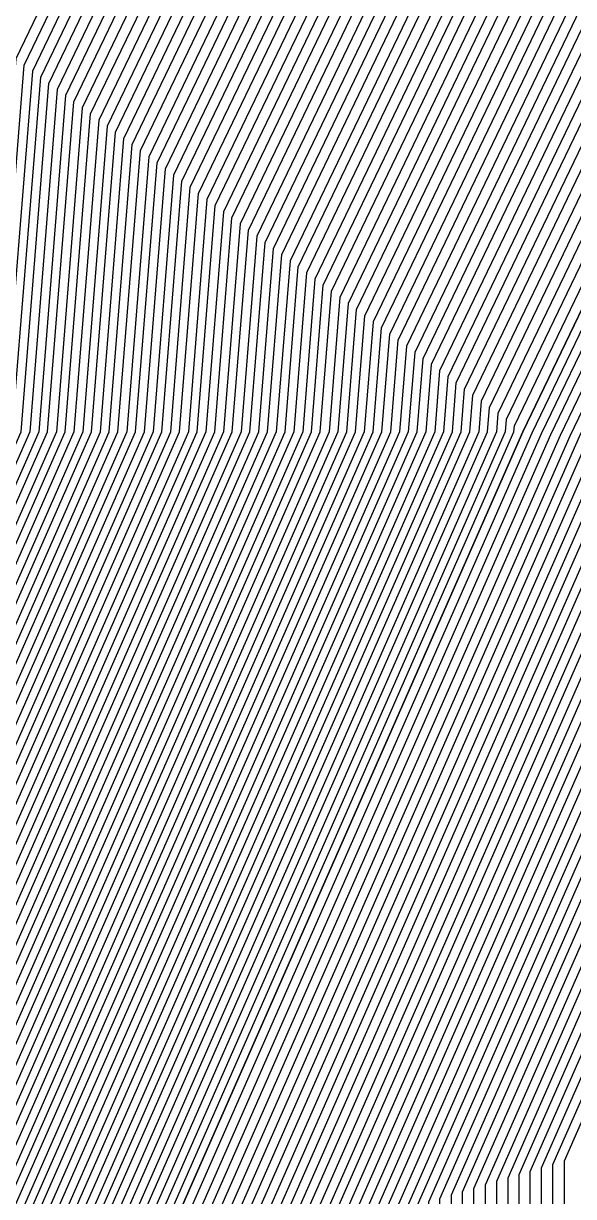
# Model space of a CAD drawing. Extents: x 7084 to 11035, y 13750 to 16729.
# Drawn here: x 8681.5 to 8718.4, y 15036 to 15114.7 of the extents above; entities that cross this region are included whole.
import ezdxf

# ---------------------------------------------------------------- set-up
doc = ezdxf.new("R2010")
doc.units = 0
doc.layers.add('Default', color=7, linetype='Continuous')

msp = doc.modelspace()

# ---------------------------------------------------------------- linework, layer by layer
at = {"layer": 'Default'}
for points in [[(8684.284, 15087.314), (8685.991, 15108.65), (8710.313, 15159.165), (8717.797, 15181.616), (8729.023, 15241.486), (8740.97, 15266.235), (8748.454, 15288.686), (8760.067, 15321.201), (8770.308, 15335.709), (8784.767, 15331.939), (8915.888, 15413.89), (8900, 15433.142), (8919.202, 15446.796), (8951.631, 15454.477), (9073.242, 15463.832), (9114.205, 15462.551), (9276.977, 15477.519), (9300.019, 15469.412), (9404.791, 15529.281), (9428.26, 15520.321), (9540.516, 15479.16), (9604.948, 15461.665)], [(8668.907, 15014.061), (8666.207, 15039.515), (8687.239, 15087.314), (8688.781, 15106.598), (8713.637, 15158.221), (8721.285, 15181.165), (8732.756, 15242.347), (8743.555, 15264.717), (8751.203, 15287.66), (8763.071, 15320.889), (8772.327, 15334.002), (8785.396, 15330.594), (8917.561, 15413.197), (8903.2, 15430.598), (8920.556, 15442.939), (8949.867, 15449.882), (9074.144, 15459.441), (9111.169, 15458.284), (9277.51, 15473.58), (9298.337, 15466.252), (9405.406, 15527.435), (9426.619, 15519.336), (9541.336, 15477.273), (9599.573, 15461.46)], [(8672.452, 15016.752), (8670.211, 15037.874), (8691.965, 15087.314), (8693.245, 15103.316), (8718.954, 15156.711), (8726.865, 15180.443), (8738.73, 15243.726), (8747.691, 15262.288), (8755.602, 15286.019), (8767.876, 15320.389), (8775.557, 15331.269), (8786.402, 15328.442), (8920.237, 15412.089), (8908.321, 15426.528), (8922.722, 15436.769), (8947.044, 15442.529), (9075.589, 15452.417), (9106.311, 15451.457), (9278.364, 15467.278), (9295.645, 15461.197), (9406.391, 15524.481), (9423.993, 15517.76), (9542.649, 15474.253), (9590.974, 15461.132)], [(8691.374, 15087.314), (8692.687, 15103.726), (8718.289, 15156.9), (8726.167, 15180.533), (8737.984, 15243.554), (8747.174, 15262.591), (8755.052, 15286.224), (8767.276, 15320.451), (8775.153, 15331.611), (8786.276, 15328.711), (8919.902, 15412.227), (8907.681, 15427.037), (8922.451, 15437.54), (8947.397, 15443.448), (9075.408, 15453.295), (9106.919, 15452.311), (9278.257, 15468.066), (9295.981, 15461.829), (9406.268, 15524.85), (9424.321, 15517.957), (9542.485, 15474.63), (9592.049, 15461.173)], [(8671.212, 15037.464), (8693.147, 15087.314), (8694.361, 15102.495), (8720.283, 15156.334), (8728.26, 15180.262), (8740.224, 15244.071), (8748.725, 15261.68), (8756.701, 15285.609), (8769.078, 15320.263), (8776.365, 15330.586), (8786.653, 15327.904), (8920.906, 15411.812), (8909.601, 15425.51), (8923.263, 15435.226), (8946.338, 15440.691), (9075.95, 15450.661), (9105.097, 15449.75), (9278.577, 15465.702), (9294.972, 15459.934), (9406.637, 15523.743), (9423.336, 15517.367), (9542.978, 15473.498), (9588.824, 15461.05)], [(8694.328, 15087.314), (8695.477, 15101.675), (8721.613, 15155.956), (8729.655, 15180.081), (8741.717, 15244.415), (8749.759, 15261.073), (8757.801, 15285.198), (8770.279, 15320.138), (8777.172, 15329.903), (8786.904, 15327.366), (8921.575, 15411.535), (8910.881, 15424.493), (8923.805, 15433.683), (8945.633, 15438.853), (9076.311, 15448.905), (9103.882, 15448.044), (9278.79, 15464.127), (9294.299, 15458.67), (9406.884, 15523.004), (9422.68, 15516.973), (9543.306, 15472.743), (9586.674, 15460.968)], [(8691.25, 14978.016), (8691.25, 15030.333), (8716.271, 15087.199), (8745.841, 15148.615), (8746.14, 15149.695), (8755.239, 15176.991), (8768.887, 15249.78), (8777.985, 15277.076), (8792.104, 15316.608), (8792.931, 15317.413), (8933.49, 15405.261), (8934.225, 15405.629), (9082.078, 15417.002), (9082.905, 15417.002), (9280.801, 15435.2), (9282.133, 15434.373), (9545.994, 15457.119), (9659.727, 15354.759)], [(9649.216, 15351.313), (9538.354, 15451.088), (9281.157, 15428.916), (9276.493, 15431.811), (9083.594, 15414.073), (9080.699, 15414.073), (8936.58, 15402.987), (8934.007, 15401.7), (8796.998, 15316.07), (8794.103, 15313.255), (8780.341, 15274.721), (8771.472, 15248.114), (8758.168, 15177.163), (8749.299, 15150.557), (8748.254, 15146.777), (8719.43, 15086.912), (8695.041, 15031.482), (8695.041, 14980.486), (8697.292, 14976.545), (8696.408, 14974.293), (8723.014, 14894.473), (8774.011, 14821.305), (8775.538, 14819.375)], [(9645.011, 15349.934), (9535.299, 15448.675), (9280.766, 15426.733), (9274.769, 15430.455), (9083.87, 15412.901), (9080.148, 15412.901), (8937.522, 15401.93), (8934.213, 15400.276), (8798.624, 15315.532), (8794.902, 15311.914), (8781.283, 15273.779), (8772.506, 15247.448), (8759.34, 15177.232), (8750.563, 15150.901), (8749.219, 15146.042), (8720.694, 15086.797), (8696.557, 15031.941), (8696.557, 14981.474), (8699.452, 14976.407)], [(9642.909, 15349.245), (9533.771, 15447.469), (9280.571, 15425.642), (9273.908, 15429.777), (9084.008, 15412.315), (9079.872, 15412.315), (8937.993, 15401.401), (8934.317, 15399.563), (8799.437, 15315.264), (8795.302, 15311.243), (8781.754, 15273.308), (8773.022, 15247.115), (8759.926, 15177.267), (8751.195, 15151.074), (8749.701, 15145.674), (8721.326, 15086.74), (8697.315, 15032.171), (8697.315, 14981.968), (8700.532, 14976.338), (8699.268, 14973.122), (8725.461, 14894.542)], [(8728.609, 14974.546), (8717.029, 14994.811), (8717.029, 15038.145), (8737.754, 15085.246), (8762.247, 15136.116), (8767.623, 15155.554), (8775.159, 15178.163), (8786.464, 15238.453), (8794, 15261.062), (8805.694, 15293.805), (8820.583, 15308.281), (8937.005, 15381.044), (8950.239, 15387.662), (9072.704, 15397.082), (9087.592, 15397.082), (9251.506, 15412.154), (9275.493, 15397.266), (9494.044, 15416.106), (9588.248, 15331.324)], [(8880.06, 14744.794), (8770.167, 14818.056), (8769.658, 14818.056), (8717.001, 14893.607), (8716.804, 14894.255), (8689.331, 14976.675), (8689.29, 14976.88), (8689.29, 15029.537), (8689.233, 15030.078), (8714.416, 15087.314), (8714.449, 15087.725), (8744.212, 15149.539), (8753.37, 15177.012), (8767.106, 15250.274)], [(8880.655, 14745.46), (8770.92, 14818.617), (8770.702, 14818.893), (8718.12, 14894.336), (8690.687, 14976.637), (8690.813, 14976.959), (8690.491, 14977.522), (8690.491, 15030.103), (8715.639, 15087.257), (8745.359, 15148.983), (8745.508, 15149.523), (8754.653, 15176.957), (8768.37, 15250.113)], [(8878.172, 14743.932), (8770.249, 14815.881), (8767.196, 14815.881), (8715.483, 14890.078), (8714.301, 14893.968), (8687.321, 14974.91), (8687.074, 14976.141), (8687.074, 15027.855), (8686.73, 15031.104), (8711.462, 15087.314), (8711.659, 15089.776), (8740.888, 15150.483), (8749.882, 15177.464), (8763.372, 15249.413)], [(8764.119, 15249.585), (8750.58, 15177.374), (8741.553, 15150.294), (8712.217, 15089.366), (8712.053, 15087.314), (8687.23, 15030.899), (8687.518, 15028.191), (8687.518, 14976.289), (8687.723, 14975.263), (8714.802, 14894.025), (8715.787, 14890.784), (8767.689, 14816.316), (8770.233, 14816.316), (8878.55, 14744.104), (8881.668, 14744.022), (8985.472, 14750.792), (8989.616, 14750.095), (9095.677, 14811.023), (9183.684, 14808.767), (9269.436, 14772.661), (9323.594, 14770.404)], [(8878.927, 14744.277), (8770.216, 14816.751), (8768.181, 14816.751), (8716.09, 14891.49), (8715.303, 14894.083), (8688.125, 14975.616), (8687.961, 14976.437), (8687.961, 15028.528), (8687.731, 15030.694), (8712.644, 15087.314), (8712.775, 15088.955), (8742.218, 15150.105), (8751.277, 15177.283), (8764.866, 15249.757)], [(8766.359, 15250.102), (8752.672, 15177.103), (8743.547, 15149.728), (8713.891, 15088.135), (8713.825, 15087.314), (8688.732, 15030.284), (8688.847, 15029.2), (8688.847, 14976.732), (8688.929, 14976.322), (8716.304, 14894.198), (8716.698, 14892.901), (8769.166, 14817.621), (8770.183, 14817.621), (8879.682, 14744.621)], [(8881.092, 14746.448), (8772.46, 14818.87), (8771.805, 14819.697), (8719.752, 14894.382), (8692.594, 14975.856), (8692.973, 14976.821), (8692.008, 14978.51), (8692.008, 15030.563), (8716.903, 15087.142), (8746.324, 15148.248), (8746.772, 15149.867), (8755.825, 15177.026), (8769.404, 15249.447)], [(8759.639, 15248.551), (8746.395, 15177.915), (8737.565, 15151.427), (8708.869, 15091.828), (8708.508, 15087.314), (8684.227, 15032.13), (8684.859, 15026.172), (8684.859, 14975.403), (8685.31, 14973.146), (8711.799, 14893.681), (8713.965, 14886.55), (8764.735, 14813.707), (8770.331, 14813.707), (8876.285, 14743.071)], [(8760.385, 15248.723), (8747.092, 15177.825), (8738.23, 15151.238), (8709.427, 15091.417), (8709.099, 15087.314), (8684.728, 15031.925), (8685.302, 15026.509), (8685.302, 14975.551), (8685.712, 14973.499), (8712.299, 14893.738), (8714.269, 14887.256), (8765.227, 14814.141), (8770.315, 14814.141), (8876.662, 14743.243), (8882.899, 14743.079)], [(8761.132, 15248.896), (8747.79, 15177.735), (8738.894, 15151.049), (8709.985, 15091.007), (8709.69, 15087.314), (8685.228, 15031.72), (8685.745, 15026.845), (8685.745, 14975.698), (8686.114, 14973.852), (8712.8, 14893.796), (8714.572, 14887.961), (8765.719, 14814.576), (8770.298, 14814.576), (8877.04, 14743.415)], [(8877.417, 14743.588), (8770.282, 14815.011), (8766.212, 14815.011), (8714.876, 14888.667), (8713.3, 14893.853), (8686.516, 14974.205), (8686.188, 14975.846), (8686.188, 15027.182), (8685.729, 15031.514), (8710.281, 15087.314), (8710.543, 15090.597), (8739.559, 15150.86), (8748.487, 15177.644), (8761.879, 15249.068)], [(8877.795, 14743.76), (8770.265, 14815.446), (8766.704, 14815.446), (8715.179, 14889.373), (8713.801, 14893.911), (8686.918, 14974.558), (8686.631, 14975.994), (8686.631, 15027.518), (8686.229, 15031.309), (8710.871, 15087.314), (8711.101, 15090.186), (8740.224, 15150.672), (8749.185, 15177.554), (8762.626, 15249.24)], [(8881.31, 14746.942), (8773.229, 14818.996), (8772.356, 14820.099), (8720.567, 14894.405), (8693.547, 14975.465), (8694.053, 14976.752), (8692.766, 14979.004), (8692.766, 15030.792), (8717.535, 15087.085), (8746.806, 15147.88), (8747.404, 15150.04), (8756.411, 15177.06), (8769.921, 15249.114)], [(8770.438, 15248.781), (8756.996, 15177.095), (8748.036, 15150.212), (8747.289, 15147.512), (8718.166, 15087.027), (8693.524, 15031.022), (8693.524, 14979.498), (8695.133, 14976.683), (8694.501, 14975.075), (8721.383, 14894.427), (8772.908, 14820.501), (8773.999, 14819.122), (8881.528, 14747.436), (8984.578, 14754.157), (8986.933, 14755.765), (9092.222, 14816.25), (9096.415, 14818.031), (9183.783, 14815.791), (9185.276, 14814.47), (9270.404, 14778.627), (9324.169, 14776.386), (9325.432, 14777.822)], [(8874.775, 14742.381), (8770.397, 14811.967), (8762.765, 14811.967), (8712.751, 14883.727), (8709.796, 14893.451), (8683.702, 14971.735), (8683.086, 14974.812), (8683.086, 15024.827), (8682.225, 15032.95), (8706.145, 15087.314), (8706.637, 15093.469), (8734.906, 15152.182), (8743.605, 15178.276), (8756.652, 15247.862)], [(8757.399, 15248.034), (8744.302, 15178.186), (8735.571, 15151.993), (8707.195, 15093.058), (8706.736, 15087.314), (8682.725, 15032.745), (8683.529, 15025.163), (8683.529, 14974.96), (8684.104, 14972.088), (8710.297, 14893.508), (8713.054, 14884.433), (8763.258, 14812.402), (8770.38, 14812.402), (8875.153, 14742.554), (8883.884, 14742.324)], [(8758.145, 15248.206), (8745, 15178.096), (8736.236, 15151.804), (8707.753, 15092.648), (8707.326, 15087.314), (8683.226, 15032.54), (8683.973, 15025.5), (8683.973, 14975.107), (8684.506, 14972.441), (8710.798, 14893.566), (8713.358, 14885.138), (8763.75, 14812.837), (8770.364, 14812.837), (8875.53, 14742.726), (8883.637, 14742.513), (8984.422, 14749.086), (8995.196, 14747.272), (9098.171, 14806.428), (9183.619, 14804.237), (9266.875, 14769.182), (9319.458, 14766.991)], [(8875.907, 14742.898), (8770.347, 14813.272), (8764.242, 14813.272), (8713.661, 14885.844), (8711.298, 14893.623), (8684.908, 14972.793), (8684.416, 14975.255), (8684.416, 15025.836), (8683.726, 15032.335), (8707.917, 15087.314), (8708.311, 15092.238), (8736.9, 15151.615), (8745.697, 15178.005), (8758.892, 15248.379)], [(8770.955, 15248.448), (8757.582, 15177.129), (8748.668, 15150.384), (8747.771, 15147.145), (8718.798, 15086.97), (8694.282, 15031.252), (8694.282, 14979.992), (8696.212, 14976.614), (8695.454, 14974.684), (8722.199, 14894.45), (8773.459, 14820.903), (8774.769, 14819.249), (8881.747, 14747.93), (8984.267, 14754.616), (8987.094, 14756.546)], [(8771.989, 15247.781), (8758.754, 15177.198), (8749.931, 15150.729), (8748.736, 15146.41), (8720.062, 15086.855), (8695.799, 15031.711), (8695.799, 14980.98), (8698.372, 14976.476), (8697.361, 14973.903), (8723.83, 14894.496), (8774.562, 14821.707), (8776.308, 14819.502), (8882.183, 14748.918), (8983.647, 14755.535), (8987.415, 14758.109)], [(8872.888, 14741.52), (8770.479, 14809.792), (8760.303, 14809.792), (8711.232, 14880.199), (8707.294, 14893.164), (8681.691, 14969.971), (8680.871, 14974.073), (8680.871, 15023.145), (8679.722, 15033.976), (8703.191, 15087.314), (8703.847, 15095.52), (8731.583, 15153.125), (8740.117, 15178.727), (8752.918, 15247)], [(8873.265, 14741.692), (8770.462, 14810.227), (8760.796, 14810.227), (8711.536, 14880.904), (8707.794, 14893.221), (8682.093, 14970.323), (8681.314, 14974.221), (8681.314, 15023.481), (8680.223, 15033.771), (8703.781, 15087.314), (8704.405, 15095.11), (8732.248, 15152.936), (8740.815, 15178.637), (8753.665, 15247.172)], [(8754.412, 15247.345), (8741.512, 15178.547), (8732.912, 15152.748), (8704.963, 15094.7), (8704.372, 15087.314), (8680.723, 15033.566), (8681.757, 15023.817), (8681.757, 14974.369)], [(8874.02, 14742.037), (8770.429, 14811.097), (8761.781, 14811.097), (8712.143, 14882.316), (8708.795, 14893.336), (8682.898, 14971.029), (8682.2, 14974.517), (8682.2, 15024.154), (8681.224, 15033.361), (8704.963, 15087.314), (8705.521, 15094.289), (8733.577, 15152.559), (8742.21, 15178.457), (8755.158, 15247.517)], [(8874.398, 14742.209), (8770.413, 14811.532), (8762.273, 14811.532), (8712.447, 14883.021), (8709.296, 14893.394), (8683.3, 14971.382), (8682.643, 14974.664), (8682.643, 15024.49), (8681.724, 15033.156), (8705.554, 15087.314), (8706.079, 15093.879), (8734.242, 15152.37), (8742.907, 15178.366), (8755.905, 15247.689)], [(8871.378, 14740.83), (8770.544, 14808.053), (8758.334, 14808.053), (8710.018, 14877.376), (8705.291, 14892.934), (8680.083, 14968.559), (8679.098, 14973.483), (8679.098, 15021.799), (8677.72, 15034.797), (8700.827, 15087.314), (8701.615, 15097.161), (8728.924, 15153.88), (8737.327, 15179.089), (8749.931, 15246.311)], [(8871.755, 14741.003), (8770.528, 14808.488), (8758.826, 14808.488), (8710.322, 14878.081), (8705.792, 14892.991), (8680.485, 14968.912), (8679.541, 14973.63), (8679.541, 15022.135), (8678.22, 15034.592), (8701.418, 15087.314), (8702.173, 15096.751), (8729.589, 15153.691), (8738.025, 15178.998), (8750.678, 15246.483)], [(8751.425, 15246.655), (8738.722, 15178.908), (8730.254, 15153.503), (8702.731, 15096.341), (8702.009, 15087.314), (8678.721, 15034.387), (8679.985, 15022.472), (8679.985, 14973.778), (8680.887, 14969.265), (8706.293, 14893.049), (8710.625, 14878.787), (8759.319, 14808.923), (8770.512, 14808.923), (8872.133, 14741.175)], [(8752.171, 15246.828), (8739.42, 15178.818), (8730.918, 15153.314), (8703.289, 15095.93), (8702.6, 15087.314), (8679.221, 15034.181), (8680.428, 15022.808), (8680.428, 14973.926), (8681.289, 14969.618), (8706.793, 14893.106), (8710.929, 14879.493), (8759.811, 14809.357), (8770.495, 14809.357), (8872.51, 14741.347), (8885.607, 14741.003), (8983.371, 14747.379), (9000.776, 14744.449), (9100.666, 14801.833), (9183.553, 14799.707), (9264.315, 14765.702)], [(8773.539, 15246.782), (8760.512, 15177.301), (8751.827, 15151.246), (8750.184, 15145.307), (8721.957, 15086.682), (8698.074, 15032.401), (8698.074, 14982.462), (8701.612, 14976.269), (8700.222, 14972.731), (8726.277, 14894.565), (8776.216, 14822.914), (8778.617, 14819.881), (8882.838, 14750.4)], [(8774.056, 15246.449), (8761.098, 15177.336), (8752.459, 15151.418), (8750.666, 15144.939), (8722.589, 15086.625), (8698.832, 15032.63), (8698.832, 14982.956), (8702.692, 14976.2), (8701.175, 14972.34), (8727.093, 14894.588), (8776.768, 14823.316), (8779.387, 14820.007), (8883.056, 14750.894)], [(8869.49, 14739.969), (8770.626, 14805.878), (8755.872, 14805.878), (8708.5, 14873.847), (8702.789, 14892.647), (8678.073, 14966.795), (8676.883, 14972.744), (8676.883, 15020.117), (8675.217, 15035.823), (8697.873, 15087.314), (8698.825, 15099.213), (8725.601, 15154.824), (8733.84, 15179.54), (8746.198, 15245.449)], [(8746.944, 15245.622), (8734.537, 15179.45), (8726.266, 15154.635), (8699.383, 15098.802), (8698.464, 15087.314), (8675.718, 15035.617), (8677.326, 15020.453), (8677.326, 14972.892), (8678.475, 14967.148), (8703.289, 14892.704), (8708.804, 14874.553), (8756.365, 14806.313), (8770.61, 14806.313), (8869.868, 14740.141), (8887.33, 14739.682), (8982.452, 14745.885), (9005.658, 14741.979)], [(9183.504, 14796.31), (9102.537, 14798.386), (9004.961, 14742.332), (8982.584, 14746.099), (8887.084, 14739.87), (8870.245, 14740.313), (8770.594, 14806.748), (8756.857, 14806.748), (8709.107, 14875.259), (8703.79, 14892.762), (8678.877, 14967.501), (8677.769, 14973.04), (8677.769, 15020.789), (8676.218, 15035.412), (8699.055, 15087.314), (8699.941, 15098.392), (8726.93, 15154.446), (8735.235, 15179.359), (8747.691, 15245.794)], [(8748.438, 15245.966), (8735.932, 15179.269), (8727.595, 15154.258), (8700.499, 15097.982), (8699.646, 15087.314), (8676.719, 15035.207), (8678.212, 15021.126), (8678.212, 14973.187), (8679.279, 14967.853), (8704.29, 14892.819), (8709.411, 14875.964), (8757.349, 14807.183), (8770.577, 14807.183), (8870.623, 14740.486), (8886.838, 14740.059)], [(8749.184, 15246.139), (8736.63, 15179.179), (8728.26, 15154.069), (8701.057, 15097.572), (8700.237, 15087.314), (8677.219, 15035.002), (8678.655, 15021.462), (8678.655, 14973.335), (8679.681, 14968.206), (8704.791, 14892.877), (8709.714, 14876.67), (8757.842, 14807.618), (8770.561, 14807.618), (8871, 14740.658), (8886.591, 14740.248), (8982.846, 14746.525), (9003.566, 14743.038), (9101.913, 14799.535), (9183.52, 14797.443), (9263.035, 14763.963), (9313.255, 14761.87), (9339.308, 14761.46), (9443.933, 14788.662)], [(8775.09, 15245.782), (8762.27, 15177.405), (8753.722, 15151.763), (8751.631, 15144.204), (8723.853, 15086.51), (8700.348, 15033.09), (8700.348, 14983.943), (8704.852, 14976.063), (8703.082, 14971.559), (8728.724, 14894.634), (8777.871, 14824.12), (8780.926, 14820.26), (8883.493, 14751.882)], [(8775.607, 15245.449), (8762.855, 15177.439), (8754.354, 15151.935), (8752.114, 15143.836), (8724.485, 15086.453), (8701.106, 15033.32), (8701.106, 14984.437), (8705.931, 14975.994), (8704.036, 14971.169), (8729.54, 14894.657), (8778.422, 14824.522), (8781.696, 14820.386), (8883.711, 14752.376), (8981.476, 14758.752)], [(8867.981, 14739.279), (8770.692, 14804.139), (8753.903, 14804.139), (8707.285, 14871.024), (8700.786, 14892.417), (8676.464, 14965.384), (8675.11, 14972.153), (8675.11, 15018.771), (8673.215, 15036.643), (8695.51, 15087.314), (8696.593, 15100.854), (8722.942, 15155.579), (8731.05, 15179.901), (8743.211, 15244.76)], [(8743.957, 15244.932), (8731.747, 15179.811), (8723.607, 15155.39), (8697.151, 15100.444), (8696.101, 15087.314), (8673.715, 15036.438), (8675.553, 15019.107), (8675.553, 14972.301), (8676.866, 14965.736), (8701.287, 14892.474), (8707.589, 14871.73), (8754.395, 14804.573), (8770.676, 14804.573), (8868.358, 14739.452)], [(8869.113, 14739.796), (8770.643, 14805.443), (8755.38, 14805.443), (8708.196, 14873.142), (8702.288, 14892.589), (8677.67, 14966.442), (8676.44, 14972.596), (8676.44, 15019.78), (8674.716, 15036.028), (8697.282, 15087.314), (8698.267, 15099.623), (8724.936, 15155.013), (8733.142, 15179.63), (8745.451, 15245.277)], [(8883.93, 14752.87), (8782.466, 14820.513), (8778.973, 14824.924), (8730.355, 14894.68), (8704.989, 14970.778), (8707.011, 14975.925), (8701.865, 14984.931), (8701.865, 15033.55), (8725.117, 15086.395), (8752.596, 15143.469), (8754.986, 15152.108), (8763.441, 15177.474), (8776.124, 15245.116)], [(8776.641, 15244.783), (8764.027, 15177.508), (8755.618, 15152.28), (8753.079, 15143.101), (8725.749, 15086.338), (8702.623, 15033.779), (8702.623, 14985.425), (8708.091, 14975.856), (8705.943, 14970.387), (8731.171, 14894.703), (8779.525, 14825.326), (8783.236, 14820.639), (8884.148, 14753.364)], [(8739.477, 15243.898), (8727.562, 15180.352), (8719.619, 15156.522), (8693.803, 15102.905), (8692.556, 15087.314), (8670.712, 15037.669), (8672.895, 15017.089), (8672.895, 14971.415), (8674.454, 14963.619), (8698.284, 14892.13), (8705.767, 14867.496), (8751.441, 14801.964), (8770.774, 14801.964), (8866.093, 14738.418)], [(8740.97, 15244.243), (8728.957, 15180.172), (8720.948, 15156.145), (8694.919, 15102.085), (8693.738, 15087.314), (8671.713, 15037.259), (8673.781, 15017.761), (8673.781, 14971.71), (8675.258, 14964.325), (8699.285, 14892.245), (8706.375, 14868.907), (8752.426, 14802.834), (8770.741, 14802.834), (8866.848, 14738.762)], [(8742.464, 15244.588), (8730.352, 15179.991), (8722.277, 15155.767), (8696.035, 15101.264), (8694.919, 15087.314), (8672.714, 15036.848), (8674.667, 15018.434), (8674.667, 14972.006), (8676.062, 14965.031), (8700.286, 14892.36), (8706.982, 14870.319), (8753.411, 14803.704), (8770.708, 14803.704), (8867.603, 14739.107)], [(8777.158, 15244.45), (8764.613, 15177.543), (8756.25, 15152.452), (8753.561, 15142.733), (8726.38, 15086.28), (8703.381, 15034.009), (8703.381, 14985.919), (8709.171, 14975.787), (8706.896, 14969.997), (8731.987, 14894.726), (8780.076, 14825.728), (8784.005, 14820.765), (8884.366, 14753.858)], [(8777.675, 15244.117), (8765.199, 15177.577), (8756.882, 15152.625), (8754.044, 15142.366), (8727.012, 15086.223), (8704.139, 15034.239), (8704.139, 14986.413), (8710.251, 14975.718), (8707.85, 14969.606), (8732.802, 14894.749), (8780.628, 14826.13), (8784.775, 14820.892), (8884.584, 14754.352), (8980.235, 14760.59), (8989.184, 14766.702), (9086.914, 14822.845), (9102.849, 14829.611), (9183.944, 14827.532), (9189.619, 14822.511), (9268.635, 14789.242)], [(8864.206, 14737.556), (8770.856, 14799.789), (8748.979, 14799.789), (8704.249, 14863.967), (8695.781, 14891.843), (8672.443, 14961.855), (8670.679, 14970.676), (8670.679, 15015.406), (8668.209, 15038.695), (8689.602, 15087.314), (8691.013, 15104.957), (8716.295, 15157.466), (8724.075, 15180.804), (8735.743, 15243.037)], [(8736.49, 15243.209), (8724.772, 15180.713), (8716.96, 15157.277), (8691.571, 15104.547), (8690.193, 15087.314), (8668.71, 15038.489), (8671.122, 15015.743), (8671.122, 14970.824), (8672.845, 14962.208), (8696.281, 14891.9), (8704.553, 14864.673), (8749.472, 14800.224), (8770.84, 14800.224), (8864.583, 14737.729)], [(9445.771, 14779.866), (9347.711, 14754.37), (9304.983, 14755.043), (9257.915, 14757.004), (9183.389, 14788.383), (9106.902, 14790.345), (9014.726, 14737.392), (8980.745, 14743.112), (8890.53, 14737.228), (8864.961, 14737.901), (8770.823, 14800.659), (8749.964, 14800.659), (8704.857, 14865.379), (8696.782, 14891.958), (8673.248, 14962.561), (8671.565, 14970.972), (8671.565, 15016.079), (8669.21, 15038.284), (8690.783, 15087.314), (8692.129, 15104.136), (8717.625, 15157.089), (8725.47, 15180.623), (8737.237, 15243.381)], [(8778.192, 15243.783), (8765.785, 15177.611), (8757.513, 15152.797), (8754.526, 15141.998), (8727.644, 15086.165), (8704.898, 15034.469), (8704.898, 14986.907), (8711.331, 14975.649), (8708.803, 14969.216), (8733.618, 14894.772), (8781.179, 14826.532), (8785.545, 14821.018), (8884.803, 14754.846)], [(9183.967, 14829.209), (9103.768, 14831.265), (9086.156, 14823.787), (8989.506, 14768.264), (8979.615, 14761.509), (8885.021, 14755.34), (8786.314, 14821.144), (8781.731, 14826.934), (8734.434, 14894.795), (8709.757, 14968.825), (8712.411, 14975.58), (8705.656, 14987.401), (8705.656, 15034.698), (8728.276, 15086.108), (8755.009, 15141.63), (8758.145, 15152.969), (8766.371, 15177.646), (8778.709, 15243.45)], [(8779.226, 15243.117), (8766.957, 15177.68), (8758.777, 15153.142), (8755.491, 15141.263), (8728.908, 15086.051), (8706.414, 15034.928), (8706.414, 14987.895), (8713.491, 14975.511), (8710.711, 14968.434), (8735.249, 14894.818), (8782.282, 14827.337), (8787.084, 14821.271), (8885.239, 14755.834), (8979.305, 14761.969), (8989.667, 14769.045), (9085.777, 14824.258), (9104.227, 14832.093), (9183.978, 14830.048), (9190.549, 14824.235), (9268.256, 14791.516)], [(8863.074, 14737.039), (8770.905, 14798.485), (8747.502, 14798.485), (8703.338, 14861.85), (8694.279, 14891.67), (8671.237, 14960.796), (8669.35, 14970.233), (8669.35, 15014.397), (8666.707, 15039.31), (8687.829, 15087.314), (8689.339, 15106.188), (8714.301, 15158.032), (8721.982, 15181.074), (8733.503, 15242.52)], [(8734.25, 15242.692), (8722.68, 15180.984), (8714.966, 15157.844), (8689.897, 15105.777), (8688.42, 15087.314), (8667.208, 15039.105), (8669.793, 15014.734), (8669.793, 14970.381), (8671.639, 14961.149), (8694.78, 14891.728), (8703.642, 14862.556), (8747.995, 14798.92), (8770.889, 14798.92), (8863.451, 14737.212), (8891.515, 14736.473)], [(8863.828, 14737.384), (8770.873, 14799.355), (8748.487, 14799.355), (8703.946, 14863.262), (8695.28, 14891.785), (8672.041, 14961.502), (8670.236, 14970.529), (8670.236, 15015.07), (8667.709, 15038.9), (8689.011, 15087.314), (8690.455, 15105.367), (8715.631, 15157.655), (8723.377, 15180.894), (8734.997, 15242.864)], [(8729.769, 15241.658), (8718.495, 15181.526), (8710.978, 15158.976), (8686.549, 15108.239), (8684.875, 15087.314), (8664.205, 15040.336), (8667.134, 15012.715), (8667.134, 14969.495), (8669.227, 14959.032), (8691.776, 14891.383), (8701.82, 14858.322), (8745.041, 14796.31), (8770.987, 14796.31), (8861.186, 14736.178)], [(8730.516, 15241.83), (8719.192, 15181.435), (8711.643, 15158.787), (8687.107, 15107.829), (8685.466, 15087.314), (8664.705, 15040.131), (8667.577, 15013.051), (8667.577, 14969.642), (8669.629, 14959.385), (8692.277, 14891.441), (8702.124, 14859.027), (8745.533, 14796.745), (8770.971, 14796.745), (8861.564, 14736.35)], [(8861.941, 14736.522), (8770.955, 14797.18), (8746.025, 14797.18), (8702.428, 14859.733), (8692.778, 14891.498), (8670.031, 14959.738), (8668.02, 14969.79), (8668.02, 15013.388), (8665.206, 15039.925), (8686.057, 15087.314), (8687.665, 15107.419), (8712.307, 15158.598), (8719.89, 15181.345), (8731.263, 15242.003)], [(8862.319, 14736.695), (8770.938, 14797.615), (8746.518, 14797.615), (8702.731, 14860.439), (8693.278, 14891.555), (8670.433, 14960.091), (8668.464, 14969.938), (8668.464, 15013.724), (8665.706, 15039.72), (8686.648, 15087.314), (8688.223, 15107.008), (8712.972, 15158.41), (8720.587, 15181.255), (8732.01, 15242.175)], [(8781.811, 15241.451), (8769.886, 15177.853), (8761.936, 15154.003), (8757.904, 15139.425), (8732.067, 15085.763), (8710.205, 15036.077), (8710.205, 14990.365), (8718.89, 14975.167), (8715.478, 14966.481), (8739.328, 14894.933), (8785.039, 14829.347), (8790.933, 14821.903), (8886.331, 14758.304)], [(8726.036, 15240.797), (8715.007, 15181.977), (8707.655, 15159.92), (8683.759, 15110.291), (8681.921, 15087.314), (8661.702, 15041.362), (8664.919, 15011.033), (8664.919, 14968.756), (8667.216, 14957.268), (8689.274, 14891.096), (8700.302, 14854.793), (8742.579, 14794.136), (8771.07, 14794.136), (8859.299, 14735.316)], [(8726.783, 15240.969), (8715.705, 15181.887), (8708.319, 15159.731), (8684.317, 15109.88), (8682.512, 15087.314), (8662.202, 15041.156), (8665.362, 15011.369), (8665.362, 14968.904), (8667.618, 14957.621), (8689.774, 14891.153), (8700.606, 14855.499), (8743.071, 14794.571), (8771.053, 14794.571), (8859.676, 14735.488)], [(8860.054, 14735.661), (8771.037, 14795.005), (8743.564, 14795.005), (8700.909, 14856.205), (8690.275, 14891.211), (8668.02, 14957.974), (8665.805, 14969.052), (8665.805, 15011.706), (8662.703, 15040.951), (8683.103, 15087.314), (8684.875, 15109.47), (8708.984, 15159.542), (8716.402, 15181.796), (8727.529, 15241.141)], [(8728.276, 15241.313), (8717.1, 15181.706), (8709.649, 15159.353), (8685.433, 15109.06), (8683.694, 15087.314), (8663.204, 15040.746), (8666.248, 15012.042), (8666.248, 14969.199), (8668.423, 14958.326), (8690.775, 14891.268), (8701.213, 14856.91), (8744.056, 14795.44), (8771.02, 14795.44), (8860.431, 14735.833)], [(8886.549, 14758.798), (8791.702, 14822.029), (8785.591, 14829.749), (8740.143, 14894.956), (8716.432, 14966.091), (8719.97, 14975.098), (8710.963, 14990.859), (8710.963, 15036.307), (8732.699, 15085.706), (8758.387, 15139.057), (8762.568, 15154.176), (8770.472, 15177.887), (8782.328, 15241.118)], [(9107.444, 14837.883), (9083.123, 14827.555), (8990.793, 14774.514), (8977.133, 14765.185), (8886.767, 14759.292), (8792.472, 14822.155), (8786.142, 14830.151), (8740.959, 14894.979), (8717.385, 14965.7), (8721.05, 14975.029), (8711.722, 14991.353), (8711.722, 15036.536), (8733.331, 15085.649), (8758.869, 15138.689), (8763.2, 15154.348), (8771.058, 15177.922), (8782.845, 15240.785)], [(8722.302, 15239.935), (8711.52, 15182.428), (8704.331, 15160.863), (8680.969, 15112.342), (8678.967, 15087.314), (8659.199, 15042.387), (8662.703, 15009.35), (8662.703, 14968.018), (8665.206, 14955.504), (8686.771, 14890.809), (8698.784, 14851.265), (8740.117, 14791.961), (8771.152, 14791.961), (8857.411, 14734.454)], [(8857.789, 14734.627), (8771.135, 14792.396), (8740.609, 14792.396), (8699.088, 14851.97), (8687.271, 14890.866), (8665.608, 14955.857), (8663.146, 14968.165), (8663.146, 15009.687), (8659.7, 15042.182), (8679.558, 15087.314), (8681.527, 15111.932), (8704.996, 15160.675), (8712.217, 15182.338), (8723.049, 15240.107)], [(8723.796, 15240.28), (8712.915, 15182.248), (8705.661, 15160.486), (8682.085, 15111.522), (8680.149, 15087.314), (8660.2, 15041.977), (8663.589, 15010.023), (8663.589, 14968.313), (8666.01, 14956.209), (8687.772, 14890.924), (8699.391, 14852.676), (8741.102, 14792.831), (8771.119, 14792.831), (8858.166, 14734.799), (8894.961, 14733.831), (8978.382, 14739.271), (9027.281, 14731.041), (9112.515, 14780.005), (9183.241, 14778.192), (9252.154, 14749.176), (9295.678, 14747.362), (9357.164, 14746.394), (9447.839, 14769.969)], [(8858.544, 14734.971), (8771.102, 14793.266), (8741.594, 14793.266), (8699.695, 14853.382), (8688.272, 14890.981), (8666.412, 14956.562), (8664.032, 14968.461), (8664.032, 15010.36), (8660.701, 15041.772), (8680.739, 15087.314), (8682.643, 15111.111), (8706.325, 15160.297), (8713.612, 15182.158), (8724.542, 15240.452)], [(8858.921, 14735.144), (8771.086, 14793.701), (8742.086, 14793.701), (8699.999, 14854.088), (8688.773, 14891.038), (8666.814, 14956.915), (8664.475, 14968.608), (8664.475, 15010.696), (8661.201, 15041.567), (8681.33, 15087.314), (8683.201, 15110.701), (8706.99, 15160.108), (8714.31, 15182.067), (8725.289, 15240.624)], [(8783.362, 15240.452), (8771.644, 15177.956), (8763.832, 15154.52), (8759.352, 15138.322), (8733.963, 15085.591), (8712.48, 15036.766), (8712.48, 14991.847), (8722.13, 14974.96), (8718.339, 14965.31), (8741.775, 14895.002), (8786.693, 14830.553), (8793.242, 14822.282)], [(8783.879, 15240.119), (8772.23, 15177.991), (8764.464, 15154.693), (8759.834, 15137.954), (8734.594, 15085.534), (8713.238, 15036.996), (8713.238, 14992.341), (8723.21, 14974.891), (8719.292, 14964.919), (8742.59, 14895.025), (8787.245, 14830.955), (8794.011, 14822.408)], [(8784.396, 15239.786), (8772.816, 15178.025), (8765.096, 15154.865), (8760.317, 15137.587), (8735.226, 15085.476), (8713.996, 15037.226), (8713.996, 14992.835), (8724.29, 14974.822), (8720.246, 14964.528), (8743.406, 14895.048), (8787.796, 14831.357), (8794.781, 14822.534)], [(8784.913, 15239.452), (8773.402, 15178.06), (8765.727, 15155.037), (8760.799, 15137.219), (8735.858, 15085.419), (8714.754, 15037.456), (8714.754, 14993.329), (8725.369, 14974.753), (8721.199, 14964.138), (8744.222, 14895.071), (8788.348, 14831.759), (8795.551, 14822.661)], [(9184.116, 14840.111), (9109.741, 14842.018), (9081.228, 14829.91), (8991.597, 14778.42), (8975.582, 14767.483), (8887.858, 14761.762), (8796.321, 14822.787), (8788.899, 14832.162), (8745.037, 14895.094), (8722.153, 14963.747), (8726.449, 14974.684), (8715.513, 14993.823), (8715.513, 15037.685), (8736.49, 15085.361), (8761.282, 15136.851), (8766.359, 15155.209), (8773.988, 15178.094), (8785.43, 15239.119)], [(8797.09, 14822.914), (8789.451, 14832.564), (8745.853, 14895.117), (8723.106, 14963.357), (8727.529, 14974.615), (8716.271, 14994.317), (8716.271, 15037.915), (8737.122, 15085.304), (8761.764, 15136.484), (8766.991, 15155.382), (8774.573, 15178.128), (8785.947, 15238.786)], [(8786.981, 15238.12), (8775.745, 15178.197), (8768.255, 15155.726), (8762.729, 15135.748), (8738.386, 15085.189), (8717.787, 15038.375), (8717.787, 14995.305), (8729.689, 14974.477), (8725.013, 14962.575), (8747.484, 14895.163), (8790.554, 14833.368), (8798.63, 14823.166), (8888.513, 14763.244), (8974.652, 14768.862)], [(8744.876, 15149.351), (8715.007, 15087.314), (8689.733, 15029.873), (8715.007, 15087.314), (8744.876, 15149.351), (8754.067, 15176.922)], [(9587.297, 14907.926), (9546.432, 14856.845), (9522.266, 14848.705), (9444.622, 14785.364), (9342.459, 14758.801), (9310.153, 14759.31), (9261.115, 14761.353), (9183.471, 14794.045), (9103.784, 14796.089), (9007.751, 14740.921), (8982.058, 14745.245), (8888.069, 14739.115), (8868.736, 14739.624), (8770.659, 14805.008), (8754.888, 14805.008), (8707.893, 14872.436), (8701.788, 14892.532), (8677.268, 14966.089), (8675.997, 14972.449), (8675.997, 15019.444), (8674.216, 15036.233), (8696.692, 15087.314), (8697.709, 15100.033), (8724.272, 15155.201)], [(8760.041, 15153.486), (8756.457, 15140.528), (8730.172, 15085.936), (8707.93, 15035.388), (8707.93, 14988.883), (8715.65, 14975.373), (8712.618, 14967.653), (8736.881, 14894.864), (8783.385, 14828.141), (8788.624, 14821.523), (8885.676, 14756.822), (8978.684, 14762.888), (8989.989, 14770.608), (9085.019, 14825.2), (9105.146, 14833.747), (9184.001, 14831.725), (9191.17, 14825.384), (9268.003, 14793.033), (9316.529, 14791.011), (9322.595, 14797.904), (9423.691, 14824.189), (9500.524, 14886.868), (9540.962, 14937.416), (9585.445, 15028.403)], [(8760.673, 15153.659), (8756.939, 15140.16), (8730.803, 15085.878), (8708.689, 15035.617), (8708.689, 14989.377), (8716.73, 14975.304), (8713.571, 14967.263), (8737.696, 14894.887), (8783.936, 14828.543), (8789.393, 14821.65), (8885.894, 14757.316), (8978.374, 14763.347), (8990.149, 14771.389), (9084.64, 14825.671), (9105.606, 14834.574), (9184.013, 14832.564), (9191.48, 14825.958), (9267.876, 14793.791), (9316.127, 14791.781), (9322.445, 14798.961), (9422.967, 14825.096), (9499.364, 14887.42), (9539.572, 14937.681), (9583.802, 15028.15)], [(8742.882, 15149.917), (8713.333, 15088.545), (8713.235, 15087.314), (8688.231, 15030.489), (8688.404, 15028.864), (8688.404, 14976.584), (8688.527, 14975.969), (8715.803, 14894.14), (8716.394, 14892.195), (8768.673, 14817.186), (8770.2, 14817.186), (8879.305, 14744.449), (8881.176, 14744.4), (8985.735, 14751.219), (8988.221, 14750.801), (9095.053, 14812.172), (9183.701, 14809.899), (9270.076, 14773.531), (9324.628, 14771.258), (9327.755, 14771.208), (9441.406, 14800.758), (9527.78, 14871.221), (9530.119, 14872.009), (9575.579, 14928.835)], [(9596.086, 14892.245), (9558.667, 14845.471), (9518.13, 14831.817), (9447.035, 14773.818), (9353.488, 14749.496), (9299.297, 14750.349), (9254.394, 14752.22), (9183.299, 14782.155), (9110.332, 14784.026), (9022.398, 14733.511), (8979.301, 14740.765), (8893.238, 14735.152), (8860.809, 14736.005), (8771.004, 14795.875), (8744.548, 14795.875), (8701.517, 14857.616), (8691.276, 14891.326), (8668.825, 14958.679), (8666.691, 14969.347), (8666.691, 15012.378), (8663.704, 15040.541), (8684.284, 15087.314)], [(9591.064, 14901.206), (9551.676, 14851.97), (9520.494, 14841.467), (9445.656, 14780.415), (9347.186, 14754.813), (9305.5, 14755.47), (9258.235, 14757.439), (9183.397, 14788.95), (9106.59, 14790.919), (9014.028, 14737.745), (8980.877, 14743.325), (8890.284, 14737.417), (8865.338, 14738.073), (8770.807, 14801.094), (8750.456, 14801.094), (8705.16, 14866.084), (8697.283, 14892.015), (8673.65, 14962.914), (8672.008, 14971.119), (8672.008, 15016.416), (8669.711, 15038.079), (8691.374, 15087.314)], [(9588.971, 14904.939), (9548.763, 14854.678), (9521.478, 14845.488), (9445.082, 14783.164), (9344.56, 14757.029), (9308.085, 14757.603), (9259.835, 14759.614), (9183.438, 14791.781), (9105.031, 14793.791), (9010.541, 14739.509), (8981.533, 14744.392), (8889.053, 14738.36), (8867.226, 14738.935), (8770.725, 14803.269), (8752.918, 14803.269), (8706.678, 14869.613), (8699.785, 14892.302), (8675.66, 14964.678), (8674.224, 14971.858), (8674.224, 15018.098), (8672.214, 15037.053), (8694.328, 15087.314)], [(9603.515, 15031.183), (9556.253, 14934.51), (9513.287, 14880.803), (9431.652, 14814.205), (9324.237, 14786.278), (9320.952, 14782.544), (9269.393, 14784.692), (9187.758, 14819.065), (9183.875, 14822.5), (9100.091, 14824.648), (9089.189, 14820.019), (8988.219, 14762.015), (8982.096, 14757.833), (8883.275, 14751.388), (8780.157, 14820.133), (8777.319, 14823.718), (8727.908, 14894.611), (8702.129, 14971.95), (8703.772, 14976.132), (8699.59, 14983.45), (8699.59, 15032.86), (8723.221, 15086.568)], [(8729.54, 15085.993), (8707.172, 15035.158), (8707.172, 14988.389), (8714.571, 14975.442), (8711.664, 14968.044), (8736.065, 14894.841), (8782.833, 14827.739), (8787.854, 14821.397), (8885.457, 14756.328), (8978.994, 14762.428), (8989.828, 14769.827), (9085.398, 14824.729), (9104.687, 14832.92), (9183.99, 14830.886), (9190.86, 14824.809), (9268.129, 14792.274), (9316.931, 14790.241), (9322.744, 14796.847), (9424.415, 14823.281), (9501.684, 14886.317), (9542.352, 14937.152), (9587.087, 15028.656)], [(9582.159, 15027.897), (9538.182, 14937.945), (9498.203, 14887.971), (9422.243, 14826.004), (9322.296, 14800.018), (9315.725, 14792.55), (9267.75, 14794.549), (9191.79, 14826.532), (9184.024, 14833.402), (9106.065, 14835.401), (9084.261, 14826.142), (8990.31, 14772.17), (8978.064, 14763.807), (8886.112, 14757.81), (8790.163, 14821.776), (8784.488, 14828.945), (8738.512, 14894.91), (8714.525, 14966.872), (8717.81, 14975.235), (8709.447, 14989.871), (8709.447, 15035.847), (8731.435, 15085.821)]]:
    msp.add_lwpolyline(points, dxfattribs=at)

doc.saveas('drawing.dxf')
